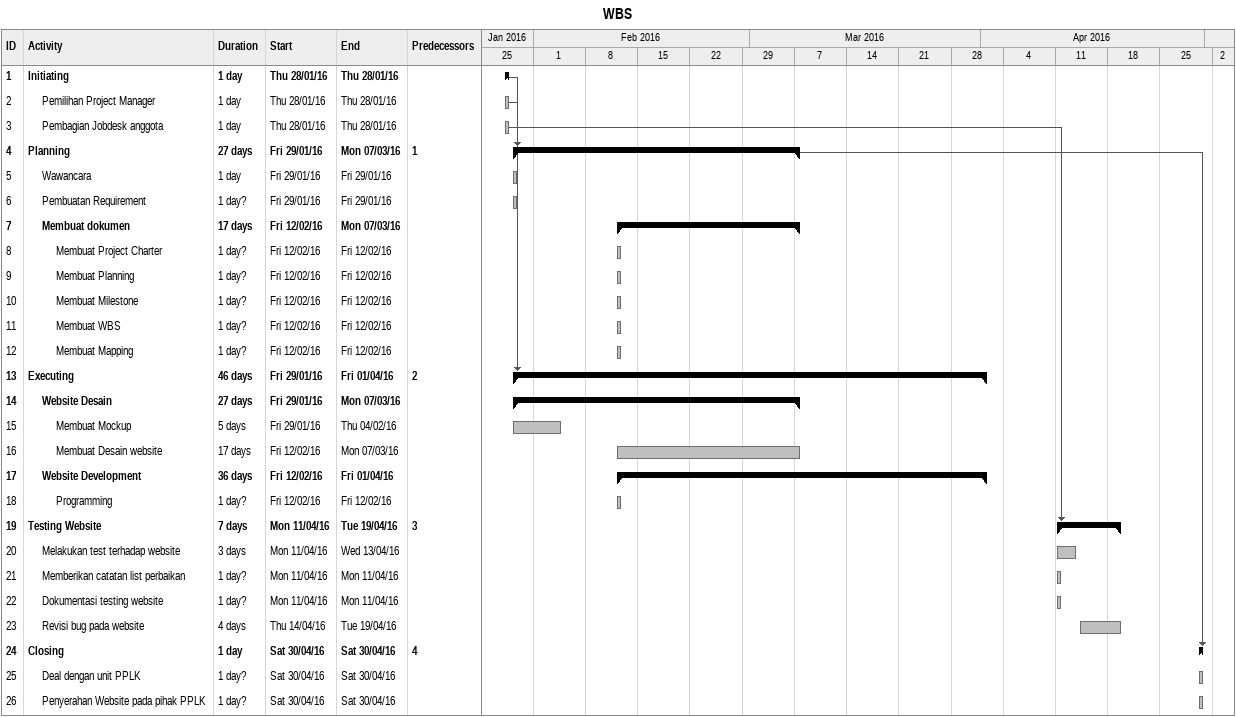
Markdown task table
WBS

| ID | Level | Task | Duration | Start | Finish | Predecessors |
|---|---|---|---|---|---|---|
| 1 | 1 | **Initiating** | 1d | 2016-01-28 | 2016-01-28 |  |
| 2 | 2 | Pemilihan Project Manager | 1d | 2016-01-28 | 2016-01-28 |  |
| 3 | 2 | Pembagian Jobdesk anggota | 1d | 2016-01-28 | 2016-01-28 |  |
| 4 | 1 | **Planning** | 27d | 2016-01-29 | 2016-03-07 | 1 |
| 5 | 2 | Wawancara | 1d | 2016-01-29 | 2016-01-29 |  |
| 6 | 2 | Pembuatan Requirement | 1d? | 2016-01-29 | 2016-01-29 |  |
| 7 | 2 | **Membuat dokumen** | 17d | 2016-02-12 | 2016-03-07 |  |
| 8 | 3 | Membuat Project Charter | 1d? | 2016-02-12 | 2016-02-12 |  |
| 9 | 3 | Membuat Planning | 1d? | 2016-02-12 | 2016-02-12 |  |
| 10 | 3 | Membuat Milestone | 1d? | 2016-02-12 | 2016-02-12 |  |
| 11 | 3 | Membuat WBS | 1d? | 2016-02-12 | 2016-02-12 |  |
| 12 | 3 | Membuat Mapping | 1d? | 2016-02-12 | 2016-02-12 |  |
| 13 | 1 | **Executing** | 46d | 2016-01-29 | 2016-04-01 | 2 |
| 14 | 2 | **Website Desain** | 27d | 2016-01-29 | 2016-03-07 |  |
| 15 | 3 | Membuat Mockup | 5d | 2016-01-29 | 2016-02-04 |  |
| 16 | 3 | Membuat Desain website | 17d | 2016-02-12 | 2016-03-07 |  |
| 17 | 2 | **Website Development** | 36d | 2016-02-12 | 2016-04-01 |  |
| 18 | 3 | Programming | 1d? | 2016-02-12 | 2016-02-12 |  |
| 19 | 1 | **Testing Website** | 7d | 2016-04-11 | 2016-04-19 | 3 |
| 20 | 2 | Melakukan test terhadap website | 3d | 2016-04-11 | 2016-04-13 |  |
| 21 | 2 | Memberikan catatan list perbaikan | 1d? | 2016-04-11 | 2016-04-11 |  |
| 22 | 2 | Dokumentasi testing website | 1d? | 2016-04-11 | 2016-04-11 |  |
| 23 | 2 | Revisi bug pada website | 4d | 2016-04-14 | 2016-04-19 |  |
| 24 | 1 | **Closing** | 1d | 2016-04-30 | 2016-04-30 | 4 |
| 25 | 2 | Deal dengan unit PPLK | 1d? | 2016-04-30 | 2016-04-30 |  |
| 26 | 2 | Penyerahan Website pada pihak PPLK | 1d? | 2016-04-30 | 2016-04-30 |  |
